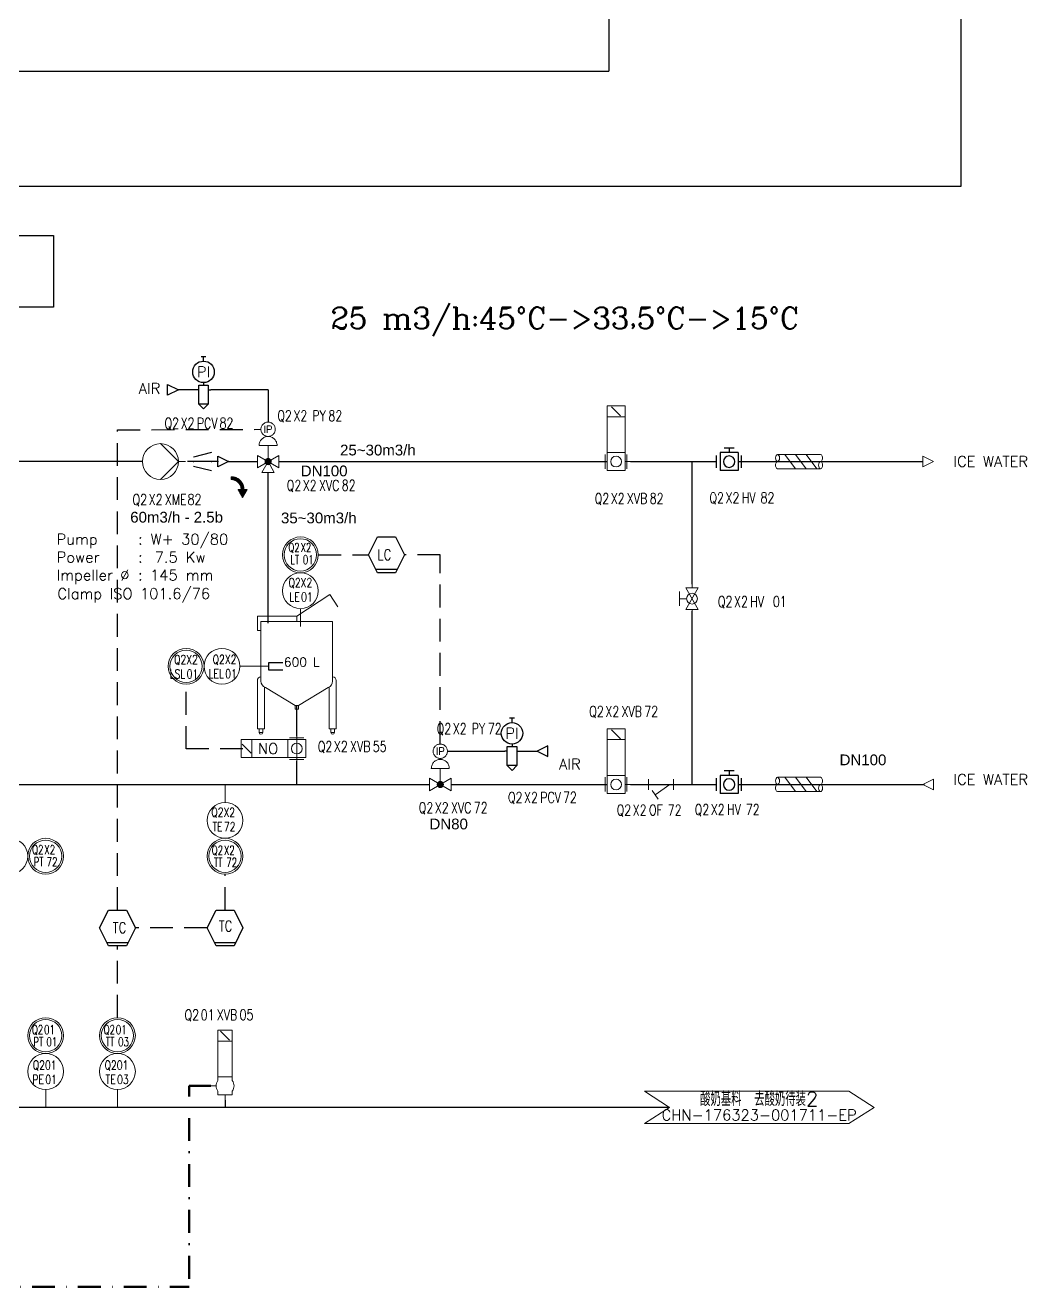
# Model space of a CAD drawing. Header units: inches. Extents: x 14542 to 16164, y 23460 to 24887.
# Drawn here: x 15787.1 to 16066.2, y 23660.9 to 24012.6 of the extents above; entities that cross this region are included whole.
import ezdxf
from ezdxf.enums import TextEntityAlignment as Align

# ---------------------------------------------------------------- set-up
doc = ezdxf.new("R2010")
doc.units = ezdxf.units.IN
doc.header["$MEASUREMENT"] = 0
for name, pattern in [('ACAD_ISO02W100', [15, 12, -3]), ('DASHDOT2', [12.7, 6.35, -3.175, 0, -3.175]), ('DASHED2', [9.525, 6.35, -3.175])]:
    doc.linetypes.add(name, pattern=pattern)
for name, color, linetype in [('14 Pipe Water Cold', 142, 'Continuous'), ('60 TXT International', 7, 'Continuous'), ('DIAMETRE', 7, 'Continuous'), ('LIAISON INSTRUMENTATION', 140, 'DASHED2'), ('LIBELLE-INSTRUM', 7, 'Continuous'), ('MATERIEL-DIVERS', 7, 'Continuous'), ('REPERES', 7, 'Continuous'), ('Steam pipe', 231, 'Continuous'), ('techn-data', 7, 'Continuous'), ('TEXTES', 7, 'Continuous'), ('TUYAUTERIE-AIR INSTRUMENT', 3, 'Continuous'), ('TUYAUTERIE-EAU', 5, 'Continuous'), ('TUYAUTERIE-EAU UTILITES FROIDE', 142, 'Continuous'), ('TUYAUTERIE-PROCESS', 30, 'Continuous'), ('TXT_FR', 7, 'Continuous'), ('VANNES', 7, 'Continuous'), ('VANNES-FLUIDES-AUX', 7, 'Continuous')]:
    doc.layers.add(name, color=color, linetype=linetype)
for name, color, linetype, lineweight in [('17 Pipe CIP', 4, 'DASHDOT2', 50), ('19 Pipe Process', 30, 'Continuous', 30), ('31 Equipment', 7, 'Continuous', 9), ('40 TXT Data', 7, 'Continuous', 9), ('43 TXT English', 7, 'Continuous', 9)]:
    doc.layers.add(name, color=color, linetype=linetype, lineweight=lineweight)
doc.layers.get('REPERES').off()
doc.styles.add('ROMANC', font='romanc')
doc.styles.add('ROMANS', font='ROMANS.SHX')
doc.styles.get("Standard").update_dxf_attribs({"font": 'arial.ttf'})
doc.styles.add('USER1', font='TXT.SHX', dxfattribs={"bigfont": 'gbcbig.shx'})

# ---------------------------------------------------------------- blocks, each defined once
blk = doc.blocks.new('APV-VLV-SSEAT-SW41-3')
at = {"layer": '31 Equipment', "ltscale": 38}
for p, q in [((1.25, 15.25), (-1.25, 12.75)), ((-2, 2.5), (-2, 1.5)), ((2, 2.5), (2, 1.5)), ((2.5, 0), (4, 0)), ((-2, -2.5), (-2, -1.5)), ((2, -2.5), (-2, -2.5)), ((-2, -2.5), (2, -2.5)), ((0, -2.5), (0, -5)), ((2, -2.5), (2, -1.5))]:
    blk.add_line(p, q, dxfattribs=at)
for points in [[(-2, 12.5), (2, 12.5), (2, 15.5), (-2, 15.5)], [(-2, 2.5), (2, 2.5), (2, 12.5), (-2, 12.5)]]:
    blk.add_lwpolyline(points, close=True, dxfattribs=at)
for start, end in [(143.1301, 216.8699), (323.1301, 36.8699)]:
    blk.add_arc((0, 0), 2.5, start, end, dxfattribs=at)
blk = doc.blocks.new('FLE23')
at = {"color": 7}
for p, q in [((0, -1.5), (0, 1.5)), ((0, 1.5), (3, 0)), ((3, 0), (0, -1.5))]:
    blk.add_line(p, q, dxfattribs=at)
at = {"layer": 'MATERIEL-DIVERS', "color": 2}
for p in [(0, 0), (3, 0)]:
    blk.add_point(p, dxfattribs=at)
at = {"layer": 'MATERIEL-DIVERS', "color": 7, "extrusion": (-1, 0, 0)}
blk.add_point((0, 0), dxfattribs=at)
at = {"layer": 'MATERIEL-DIVERS', "color": 7, "extrusion": (1, 0, 0)}
blk.add_point((3, 0), dxfattribs=at)
blk = doc.blocks.new('CR')
at = {"color": 7}
for p, q in [((-2.5, 2.5), (2.5, 1.25)), ((2.5, 1.25), (2.5, 1.25)), ((2.5, -1.25), (-2.5, -2.5))]:
    blk.add_line(p, q, dxfattribs=at)
at = {"color": 7, "extrusion": (-1, 0, 0)}
blk.add_point((-2.5, 0), dxfattribs=at)
at = {"color": 7, "extrusion": (1, 0, 0)}
blk.add_point((2.5, 0), dxfattribs=at)
blk = doc.blocks.new('APV-SIGN-ARW-DEFWAY-3')
at = {"layer": '31 Equipment'}
h = blk.add_hatch(dxfattribs=at)
h.set_pattern_fill('ANSI31', color=256, scale=0.01, style=0)
h.set_pattern_definition([(135, (0, 0), (0.02245064, 0.02245064), [])])
edge = h.paths.add_edge_path()
edge.add_line((-1.25, -5.25), (-2, -5.25))
edge.add_arc((-4.75, -5.25), 2.75, 360, 450)
edge.add_line((-4.75, -2.5), (-4.75, -3.375))
edge.add_line((-4.75, -3.375), (-7, -2.125))
edge.add_line((-7, -2.125), (-4.75, -0.875))
edge.add_line((-4.75, -0.875), (-4.75, -1.75))
edge.add_arc((-4.75, -5.25), 3.5, 360, 450, ccw=False)
blk.add_line((-2, -5.25), (-1.25, -5.25), dxfattribs=at)
for points in [[(-4.75, -2.5), (-4.75, -3.375), (-7, -2.125), (-4.75, -0.875)], [(-4.75, -0.875), (-4.75, -1.75)]]:
    blk.add_lwpolyline(points, dxfattribs=at)
for radius in [3.5, 2.75]:
    blk.add_arc((-4.75, -5.25), radius, 0, 90, dxfattribs=at)
blk = doc.blocks.new('APV-OTH-GEN-INSULATE-1')
at = {"layer": '31 Equipment'}
for p, q in [((6, 2), (-6, 2)), ((-5, -2), (-2, 2)), ((-2, -2), (1, 2)), ((1, -2), (4, 2)), ((-6, -2), (6, -2))]:
    blk.add_line(p, q, dxfattribs=at)
for centre, major_axis in [((-6, 1), (0, 1)), ((6, -1), (0, -1))]:
    blk.add_ellipse(centre, major_axis=major_axis, ratio=0.547943, start_param=0, end_param=3.141593, dxfattribs=at)
at = {"layer": '31 Equipment', "extrusion": (0, 0, -1)}
for centre, major_axis in [((-6, -1), (0, -1)), ((6, 1), (0, 1))]:
    blk.add_ellipse(centre, major_axis=major_axis, ratio=0.547943, dxfattribs=at)
blk = doc.blocks.new('APV-INS-M-L-TE')
at = {"layer": '31 Equipment', "color": 7}
blk.add_line((0, -5), (0, -10), dxfattribs=at)
blk.add_circle((0, 0), 5, dxfattribs=at)
blk = doc.blocks.new('APV-INS-F-L-TT')
at = {"layer": '31 Equipment'}
for radius in [5, 4.5]:
    blk.add_circle((0, 0), radius, dxfattribs=at)
blk = doc.blocks.new('APV-VLV-MODUL-2WAY-1')
at = {"layer": '31 Equipment', "linetype": 'ACAD_ISO02W100', "ltscale": 38}
for p, q in [((2.5, 4.5), (-2.5, 4.5)), ((0, 1), (0, 4.5))]:
    blk.add_line(p, q, dxfattribs=at)
at = {"layer": '31 Equipment', "ltscale": 38}
for p, q in [((-3, 0), (-4, 0)), ((3, 0), (4, 0))]:
    blk.add_line(p, q, dxfattribs=at)
at = {"layer": '31 Equipment'}
for p, q in [((-3, 1.734), (-3, -1.734)), ((-3, -1.734), (3, 1.734)), ((3, -1.734), (-3, 1.734)), ((3, 1.734), (3, -1.734))]:
    blk.add_line(p, q, dxfattribs=at)
at = {"layer": '31 Equipment', "const_width": 1}
blk.add_lwpolyline([(-0.5, 0, 1), (0.5, 0, 1)], format="xyb", close=True, dxfattribs=at)
at = {"layer": '31 Equipment', "linetype": 'ACAD_ISO02W100', "ltscale": 38}
blk.add_arc((0, 4.5), 2.5, 0, 180, dxfattribs=at)
blk = doc.blocks.new('APV-VLV-BFLY-SVS-3')
at = {"layer": '31 Equipment', "ltscale": 38}
for p, q in [((1.25, 15.25), (-1.25, 12.75)), ((-2.5, 0), (-4, 0)), ((2.5, 2.5), (-2.5, 2.5)), ((-2.5, 2.5), (-2.5, -2.5)), ((2.5, -2.5), (2.5, 2.5)), ((2.5, 0), (4, 0)), ((-2.5, -2.5), (2.5, -2.5))]:
    blk.add_line(p, q, dxfattribs=at)
at = {"layer": '31 Equipment'}
for p, q in [((-3, 2), (-3, -2)), ((3, -2), (3, 2))]:
    blk.add_line(p, q, dxfattribs=at)
at = {"layer": '31 Equipment', "ltscale": 38}
for points in [[(-2.5, 12.5), (2.5, 12.5), (2.5, 15.5), (-2.5, 15.5)], [(-2.5, 2.5), (2.5, 2.5), (2.5, 12.5), (-2.5, 12.5)]]:
    blk.add_lwpolyline(points, close=True, dxfattribs=at)
blk.add_circle((0, 0), 1.5, dxfattribs=at)
blk = doc.blocks.new('APV-TNK-SMALL-13')
at = {"layer": '31 Equipment', "ltscale": 38}
for p, q in [((-11.44, 35.55), (-9.25, 38.96)), ((-9.25, 38.96), (0, 32.95)), ((11, 32.95), (0, 32.95)), ((0, 31.45), (0, 32.95)), ((11, 28.95), (11, 32.95)), ((10, 28.95), (11, 28.95)), ((-10.5, 0.5), (-10.5, 1.5)), ((-9.5, 0.5), (-10.5, 0.5)), ((-9.5, 1.5), (-9.5, 0.5)), ((9.5, 0.5), (9.5, 1.5)), ((10.5, 0.5), (9.5, 0.5)), ((10.5, 1.5), (10.5, 0.5))]:
    blk.add_line(p, q, dxfattribs=at)
at = {"layer": '31 Equipment', "color": 7}
for p, q in [((9.99, 31.45), (-9.99, 31.45)), ((-9.98, 31.46), (-9.98, 14.84)), ((9.99, 14.84), (9.99, 31.46)), ((-11, 15), (-11, 1.5)), ((11, 15), (11, 1.5)), ((-9, 1.5), (-9, 13.1)), ((-0.5, 8), (-8.76, 13)), ((8.77, 13), (0.5, 8)), ((9, 1.5), (9, 13.1)), ((-0.5, 8), (-0.5, 7)), ((-0.5, 8), (0.5, 8)), ((0.5, 7), (0.5, 8)), ((-0.5, 7), (0.5, 7))]:
    blk.add_line(p, q, dxfattribs=at)
at = {"layer": '31 Equipment'}
for p, q in [((-9, 1.5), (-11, 1.5)), ((11, 1.5), (9, 1.5))]:
    blk.add_line(p, q, dxfattribs=at)
at = {"layer": '31 Equipment', "color": 7}
for centre, radius, start, end in [((-10, 15), 1, 90, 180), ((-7.98, 14.84), 2, 180, 247.0521), ((7.99, 14.84), 2, 292.9283, 0), ((10, 15), 1, 0, 90)]:
    blk.add_arc(centre, radius, start, end, dxfattribs=at)
at = {"layer": '31 Equipment', "ltscale": 38}
for centre in [(-10, 0.5), (10, 0.5)]:
    blk.add_arc(centre, 0.5, 180, 0, dxfattribs=at)
blk.add_point((0, 7), dxfattribs=at)
blk = doc.blocks.new('APV-INS-M-L-LE2')
at = {"layer": '31 Equipment', "color": 7}
blk.add_line((5, 0), (13, 0), dxfattribs=at)
at = {"layer": '31 Equipment', "lineweight": 25}
blk.add_lwpolyline([(17, 1), (13, 1), (13, 0), (13, -1), (17, -1)], dxfattribs=at)
at = {"layer": '31 Equipment', "color": 7}
blk.add_circle((0, 0), 5, dxfattribs=at)
blk = doc.blocks.new('APV-INS-F-L-LS')
at = {"layer": '31 Equipment'}
for radius in [5, 4.5]:
    blk.add_circle((0, 0), radius, dxfattribs=at)
blk = doc.blocks.new('APV-INS-M-L-LE1')
at = {"layer": '31 Equipment', "color": 7}
blk.add_line((0, -5), (0, -10), dxfattribs=at)
blk.add_circle((0, 0), 5, dxfattribs=at)
blk = doc.blocks.new('APV-VLV-MODUL-3WAY-1')
at = {"layer": '31 Equipment', "linetype": 'ACAD_ISO02W100', "ltscale": 38}
for p, q in [((2.5, 4.5), (-2.5, 4.5)), ((0, 1), (0, 4.5))]:
    blk.add_line(p, q, dxfattribs=at)
at = {"layer": '31 Equipment', "ltscale": 38}
for p, q in [((-3, 0), (-4, 0)), ((3, 0), (4, 0))]:
    blk.add_line(p, q, dxfattribs=at)
at = {"layer": '31 Equipment'}
for p, q in [((-3, 1.734), (-3, -1.734)), ((-3, -1.734), (3, 1.734)), ((3, -1.734), (-3, 1.734)), ((3, 1.734), (3, -1.734)), ((0, -3), (0, -4))]:
    blk.add_line(p, q, dxfattribs=at)
blk.add_lwpolyline([(0, 0), (1.734, -3), (-1.734, -3), (0, 0)], dxfattribs=at)
at = {"layer": '31 Equipment', "const_width": 1}
blk.add_lwpolyline([(-0.5, 0, 1), (0.5, 0, 1)], format="xyb", close=True, dxfattribs=at)
at = {"layer": '31 Equipment', "linetype": 'ACAD_ISO02W100', "ltscale": 38}
blk.add_arc((0, 4.5), 2.5, 0, 180, dxfattribs=at)
blk = doc.blocks.new('APV-PMP-GEN-CENTR-1')
at = {"layer": '31 Equipment', "ltscale": 38}
for p, q in [((5, 0), (0, 5)), ((-5, 0), (-7, 0)), ((5, 0), (0, -5)), ((5, 0), (7, 0))]:
    blk.add_line(p, q, dxfattribs=at)
blk.add_circle((0, 0), 5, dxfattribs=at)
blk = doc.blocks.new('APV-SIGN-ARW-FLOW-1')
at = {"layer": '31 Equipment'}
for p, q in [((-1.5, -1.5), (-1.5, 1.5)), ((-1.5, 1.5), (1.5, 0)), ((1.5, 0), (-1.5, -1.5))]:
    blk.add_line(p, q, dxfattribs=at)
blk = doc.blocks.new('NBF_ARROW-4TEXTS')
at = {"layer": '40 TXT Data', "color": 5, "style": 'ROMANS'}
blk.add_attdef('CAPACITY', text='', height=2.5, dxfattribs=at).set_placement((-5, 4), align=Align.BOTTOM_RIGHT)
blk.add_attdef('PID-NO/TAG', text='', height=2.5, dxfattribs=at).set_placement((-5, -7), align=Align.TOP_RIGHT)
at = {"layer": '43 TXT English', "style": 'ROMANS'}
blk.add_attdef('TEXT-ENG', text='', height=3, dxfattribs=at).set_placement((-5, -1), align=Align.BOTTOM_RIGHT)
at = {"layer": '60 TXT International', "style": 'ROMANS'}
blk.add_attdef('TEXT-RUS', text='', height=3, dxfattribs=at).set_placement((-5, -2), align=Align.TOP_RIGHT)
blk = doc.blocks.new('APV-INS-M-L-PE')
at = {"layer": '31 Equipment', "color": 7}
blk.add_line((0, -5), (0, -10), dxfattribs=at)
blk.add_circle((0, 0), 5, dxfattribs=at)
blk = doc.blocks.new('APV-FILT-GEN-Y-1')
at = {"layer": '31 Equipment'}
for p, q in [((-3.5, -1.5), (-3.5, 1.5)), ((-3.5, 0), (3.5, 0)), ((-2.5, 0), (1.6, -2.87)), ((3.5, 1.5), (3.5, -1.5)), ((2.46, -1.64), (0.74, -4.1))]:
    blk.add_line(p, q, dxfattribs=at)
blk = doc.blocks.new('APV-INS-F-L-PT')
at = {"layer": '31 Equipment'}
for radius in [5, 4.5]:
    blk.add_circle((0, 0), radius, dxfattribs=at)
blk = doc.blocks.new('APV-INS-F-PLC-TC')
at = {"layer": '31 Equipment', "lineweight": -3}
for p, q in [((-5, 0), (-2.5, 5)), ((-2.5, 5), (2.5, 5)), ((2.5, 5), (5, 0)), ((-2.5, -5), (-5, 0)), ((5, 0), (2.5, -5)), ((-3, -4), (3, -4)), ((2.5, -5), (-2.5, -5))]:
    blk.add_line(p, q, dxfattribs=at)
blk = doc.blocks.new('APV-INS-F-L-LT')
at = {"layer": '31 Equipment'}
for radius in [5, 4.5]:
    blk.add_circle((0, 0), radius, dxfattribs=at)
blk = doc.blocks.new('APV-VLV-IPCNV-GEN-1')
at = {"layer": '31 Equipment', "linetype": 'ACAD_ISO02W100', "ltscale": 38}
blk.add_circle((0, 0), 2, dxfattribs=at)
at = {"layer": '31 Equipment', "style": 'ROMANS'}
blk.add_text('IP', height=2, dxfattribs=at).set_placement((0, 0), align=Align.MIDDLE)
blk = doc.blocks.new('DETR12MODIF')
at = {"layer": 'MATERIEL-DIVERS', "color": 7}
for p, q in [((-0.67, 9.33), (0.67, 9.33)), ((0, 8), (0, 9.33)), ((-1.33, 0), (-2, 0)), ((-1.33, -4), (-1.33, 1.33)), ((-1.33, 1.33), (1.33, 1.33)), ((1.33, 1.33), (1.33, -4)), ((1.33, 0), (2, 0)), ((-1.33, -4), (0, -5.33)), ((1.33, -4), (-1.33, -4)), ((0, -5.33), (1.33, -4))]:
    blk.add_line(p, q, dxfattribs=at)
at = {"layer": 'MATERIEL-DIVERS'}
blk.add_line((0, 2), (0, 1.33), dxfattribs=at)
blk.add_circle((0, 5), 3, dxfattribs=at)
at = {"layer": 'MATERIEL-DIVERS', "style": 'ROMANS'}
blk.add_text('PI', height=3, dxfattribs=at).set_placement((0, 5), align=Align.MIDDLE)
blk = doc.blocks.new('APV-SIGN-ARW-DWG-1')
at = {"layer": '31 Equipment'}
for p, q in [((-32, 4.49), (25, 4.49)), ((-32, 4.49), (-25, 0)), ((25, 4.49), (32, 0)), ((-25, 0), (-32, -4.49)), ((32, 0), (25, -4.49)), ((-32, -4.49), (25, -4.49))]:
    blk.add_line(p, q, dxfattribs=at)
at = {"layer": '31 Equipment', "style": 'ROMANS', "width": 0.8}
for tag, p in [('TEXT1', (0, 0.37)), ('TEXT2', (0, -3.63))]:
    blk.add_attdef(tag, text='', height=3, dxfattribs=at).set_placement(p, align=Align.CENTER)
blk = doc.blocks.new('REPNORM1')
at = {"layer": 'TEXTES', "style": 'ROMANS', "width": 0.75}
for tag, p in [('ZONE', (-9.75, -1.25)), ('SOUSZONE', (-5.25, -1.25)), ('ELEMENT', (-0.75, -1.25)), ('NUM', (5.59, -1.22))]:
    blk.add_attdef(tag, p, '', height=3, dxfattribs=at)
blk = doc.blocks.new('REPINS')
at = {"layer": 'TEXTES', "style": 'ROMANS', "width": 0.75}
for tag, p in [('ZONE', (-3.3, 1)), ('SOUSZONE', (0.1, 1)), ('NUM', (0.2, -3))]:
    blk.add_attdef(tag, p, '', height=2.5, dxfattribs=at)
blk.add_attdef('ELEMENT', text='', height=2.5, dxfattribs=at).set_placement((-0.2, -3), align=Align.RIGHT)
blk = doc.blocks.new('REPINS2')
at = {"layer": 'TEXTES', "style": 'ROMANS', "width": 0.7}
for tag, p in [('ZONE', (-3.35, 0.8)), ('SOUSZONE', (0.05, 0.8)), ('NUM', (0.7, -2.6))]:
    blk.add_attdef(tag, p, '', height=2.5, dxfattribs=at)
blk.add_attdef('ELEMENT', text='', height=2.5, dxfattribs=at).set_placement((-1.56, -2.59), align=Align.CENTER)
blk = doc.blocks.new('REPNORM')
at = {"layer": 'TEXTES', "style": 'ROMANS', "width": 0.75}
for tag, p in [('ZONE', (-9.75, -1.25)), ('SOUSZONE', (-5.25, -1.25)), ('ELEMENT', (0, -1.25)), ('NUM', (4.5, -1.25))]:
    blk.add_attdef(tag, p, '', height=3, dxfattribs=at)
blk = doc.blocks.new('TEXT-PUMP_caract_ANGLAIS')
at = {"layer": 'techn-data', "style": 'ROMANS'}
for s, p in [('Pump', (-22, 9)), ('Power', (-22, 4)), ('Kw', (14, 4)), ('Impeller %%C', (-22, -1)), ('mm', (14, -1))]:
    blk.add_text(s, height=3, dxfattribs=at).set_placement(p)
for p in [(2, 9), (2, 4), (2, -1)]:
    blk.add_text(':', height=3, dxfattribs=at).set_placement(p, align=Align.RIGHT)
blk.add_attdef('Type', (4.23, 9), '', height=3, dxfattribs=at)
for tag, p in [('Pui', (11.76, 4)), ('Dia', (11.76, -1))]:
    blk.add_attdef(tag, text='', height=3, dxfattribs=at).set_placement(p, align=Align.RIGHT)
blk = doc.blocks.new('APV-VLVM-BALL-KHV+MF-1')
at = {"layer": '31 Equipment', "ltscale": 38}
for p, q in [((-3, 0), (-4, 0)), ((3, 0), (4, 0))]:
    blk.add_line(p, q, dxfattribs=at)
at = {"layer": '31 Equipment'}
for p, q in [((-3, 1.734), (-3, -1.734)), ((-3, -1.734), (3, 1.734)), ((3, -1.734), (-3, 1.734)), ((-2, 3.5), (2, 3.5)), ((0, 1.5), (0, 3.5)), ((3, 1.734), (3, -1.734))]:
    blk.add_line(p, q, dxfattribs=at)
blk.add_circle((0, 0), 1.5, dxfattribs=at)
blk = doc.blocks.new('VALVBUTT A BRIDES')
at = {"layer": 'VANNES'}
for p, q in [((-1.4, 3.77), (1.4, 3.77)), ((0, 3.77), (0, 2.5)), ((-3.5, -1.73), (-3.5, 1.74)), ((-2.5, 2.5), (-2.5, -2.5)), ((-2.5, 2.5), (2.5, 2.5)), ((2.5, 2.5), (2.5, -2.5)), ((3.5, -1.73), (3.5, 1.74)), ((-2.5, -2.5), (2.5, -2.5))]:
    blk.add_line(p, q, dxfattribs=at)
blk.add_circle((0, 0), 1.6, dxfattribs=at)

msp = doc.modelspace()

# ---------------------------------------------------------------- linework, layer by layer
at = {"layer": '14 Pipe Water Cold'}
for p, q in [((15819.75, 23890.93), (15705.74, 23890.93)), ((15857.75, 23890.93), (15949.25, 23890.93)), ((15955.75, 23890.93), (15979.75, 23890.93)), ((15972.92, 23856.72), (15972.92, 23890.93)), ((15985.75, 23890.93), (16037.25, 23890.93)), ((15854.75, 23845.93), (15854.75, 23887.93)), ((15972.92, 23800.93), (15972.92, 23849.22)), ((15772.75, 23800.93), (15899.75, 23800.93)), ((15905.75, 23800.93), (15949.25, 23800.93)), ((15955.75, 23800.93), (15979.75, 23800.93)), ((15985.75, 23800.93), (16037.75, 23800.93))]:
    msp.add_line(p, q, dxfattribs=at)
at = {"layer": '17 Pipe CIP'}
for p, q in [((15832.75, 23716.93), (15832.75, 23713.93)), ((15832.75, 23716.93), (15838.75, 23716.93)), ((15832.75, 23707.93), (15832.75, 23660.93)), ((15737.75, 23660.93), (15832.75, 23660.93))]:
    msp.add_line(p, q, dxfattribs=at)
at = {"layer": '19 Pipe Process'}
for p, q in [((16047.82, 24220.15), (16047.82, 23967.64)), ((15949.75, 24200.27), (15949.75, 23999.73)), ((16047.82, 23967.64), (15401.71, 23967.64)), ((15966.64, 23710.93), (15734.61, 23710.93)), ((15842.75, 23712.93), (15842.75, 23710.93))]:
    msp.add_line(p, q, dxfattribs=at)
msp.add_lwpolyline([(15353.18, 23696.75), (15353.18, 23999.73), (15949.75, 23999.73)], dxfattribs=at)
at = {"layer": '31 Equipment', "lineweight": -3}
for p, q in [((15882.75, 23864.93), (15885.25, 23869.93)), ((15885.25, 23869.93), (15890.25, 23869.93)), ((15890.25, 23869.93), (15892.75, 23864.93)), ((15885.25, 23859.93), (15882.75, 23864.93)), ((15892.75, 23864.93), (15890.25, 23859.93)), ((15884.75, 23860.93), (15890.75, 23860.93)), ((15890.25, 23859.93), (15885.25, 23859.93))]:
    msp.add_line(p, q, dxfattribs=at)
at = {"layer": '31 Equipment'}
msp.add_line((15862.75, 23807.93), (15862.75, 23813.93), dxfattribs=at)
at = {"layer": 'LIAISON INSTRUMENTATION'}
for p, q in [((15868.75, 23864.93), (15882.75, 23864.93)), ((15902.75, 23864.93), (15892.75, 23864.93)), ((15831.9, 23810.86), (15831.9, 23828.87)), ((15831.9, 23810.93), (15847.75, 23810.93)), ((15842.75, 23765.93), (15842.75, 23775.93)), ((15837.75, 23760.93), (15817.75, 23760.93)), ((15812.75, 23735.93), (15812.75, 23755.93))]:
    msp.add_line(p, q, dxfattribs=at)
for points in [[(15812.75, 23765.93), (15812.75, 23899.77), (15852.75, 23899.92)], [(15902.75, 23812.2), (15902.75, 23864.93)]]:
    msp.add_lwpolyline(points, dxfattribs=at)
at = {"layer": 'MATERIEL-DIVERS'}
msp.add_lwpolyline([(15794.92, 23933.93), (15724.92, 23933.93), (15724.92, 23953.93), (15794.92, 23953.93)], close=True, dxfattribs=at)
at = {"layer": 'TUYAUTERIE-AIR INSTRUMENT'}
for p, q in [((15834.75, 23910.93), (15829.75, 23910.93)), ((15843.75, 23910.93), (15838.75, 23910.93)), ((15854.75, 23910.93), (15843.75, 23910.93)), ((15854.75, 23910.93), (15854.75, 23901.93)), ((15904.75, 23810.2), (15920.75, 23810.2)), ((15924.75, 23810.2), (15929.75, 23810.2))]:
    msp.add_line(p, q, dxfattribs=at)
at = {"layer": 'TUYAUTERIE-EAU UTILITES FROIDE'}
for p, q in [((15840.75, 23890.93), (15832.25, 23890.93)), ((15843.75, 23890.93), (15851.75, 23890.93)), ((15862.75, 23814.43), (15862.75, 23822.93)), ((15862.75, 23800.93), (15862.75, 23807.43))]:
    msp.add_line(p, q, dxfattribs=at)
at = {"layer": 'VANNES', "color": 7}
for p, q in [((15826.75, 23909.43), (15826.75, 23912.43)), ((15826.75, 23912.43), (15829.75, 23910.93)), ((15829.75, 23910.93), (15826.75, 23909.43)), ((15932.75, 23811.7), (15929.75, 23810.2)), ((15929.75, 23810.2), (15932.75, 23808.7)), ((15932.75, 23808.7), (15932.75, 23811.7))]:
    msp.add_line(p, q, dxfattribs=at)

# ---------------------------------------------------------------- block references
at = {"layer": '14 Pipe Water Cold', "xscale": -1}
for p in [(15983.25, 23890.92), (15983.25, 23800.92)]:
    msp.add_blockref('VALVBUTT A BRIDES', p, dxfattribs=at)
at = {"layer": '31 Equipment'}
for p in [(15829.75, 23909.93), (15946.89, 23805.2)]:
    msp.add_blockref('NBF_ARROW-4TEXTS', p, dxfattribs=at).add_auto_attribs({'TEXT-ENG': 'AIR'})
for name, p in [('APV-VLV-MODUL-3WAY-1', (15854.75, 23890.93)), ('APV-INS-F-L-LT', (15863.75, 23864.93)), ('APV-INS-F-L-LS', (15831.9, 23833.87)), ('APV-INS-M-L-LE2', (15841.9, 23833.87)), ('APV-INS-F-L-PT', (15792.75, 23780.93)), ('APV-INS-F-PLC-TC', (15812.75, 23760.93)), ('APV-INS-F-PLC-TC', (15842.75, 23760.93)), ('APV-INS-F-L-PT', (15792.75, 23730.93))]:
    msp.add_blockref(name, p, dxfattribs=at)
at = {"layer": '31 Equipment', "xscale": -1}
for name, p in [('APV-OTH-GEN-INSULATE-1', (16002.75, 23890.93)), ('APV-INS-M-L-LE1', (15863.75, 23854.93)), ('APV-TNK-SMALL-13', (15862.75, 23814.93)), ('APV-OTH-GEN-INSULATE-1', (16002.75, 23800.93)), ('APV-SIGN-ARW-FLOW-1', (16038.75, 23800.93)), ('APV-INS-F-L-TT', (15842.75, 23780.93)), ('APV-INS-F-L-TT', (15812.75, 23730.93)), ('APV-INS-M-L-PE', (15792.75, 23720.93)), ('APV-INS-M-L-TE', (15812.75, 23720.93))]:
    msp.add_blockref(name, p, dxfattribs=at)
for name, p, rotation in [('APV-SIGN-ARW-FLOW-1', (16038.75, 23890.93), 180), ('APV-SIGN-ARW-DEFWAY-3', (15849.75, 23887.93), 270), ('APV-VLVM-BALL-KHV+MF-1', (15972.92, 23852.72), 90), ('APV-INS-M-L-TE', (15842.75, 23790.93), 180), ('APV-INS-M-L-PE', (15782.75, 23780.93), 270.0000000000001)]:
    msp.add_blockref(name, p, dxfattribs=dict(at, rotation=rotation))
at = {"layer": '31 Equipment'}
ref = msp.add_blockref('NBF_ARROW-4TEXTS', (16038.75, 23889.57), dxfattribs=dict(at, xscale=-1))
ref.add_attrib('TEXT-ENG', 'ICE WATER', dxfattribs={"layer": '43 TXT English', "height": 3, "style": 'ROMANS'}).set_placement((16066.61, 23888.57), align=Align.BOTTOM_RIGHT)
ref = msp.add_blockref('NBF_ARROW-4TEXTS', (16038.75, 23800.93), dxfattribs=dict(at, xscale=-1))
ref.add_attrib('TEXT-ENG', 'ICE WATER', dxfattribs={"layer": '43 TXT English', "height": 3, "style": 'ROMANS'}).set_placement((16066.61, 23799.93), align=Align.BOTTOM_RIGHT)
at = {"layer": 'MATERIEL-DIVERS', "xscale": -1}
msp.add_blockref('CR', (15836.5, 23890.93), dxfattribs=at)
at = {"layer": 'MATERIEL-DIVERS'}
ref = msp.add_blockref('APV-SIGN-ARW-DWG-1', (15991.64, 23710.93), dxfattribs=at)
ref.add_attrib('TEXT1', '酸奶基料 去酸奶待装2', dxfattribs={"layer": '31 Equipment', "height": 4, "style": 'USER1'}).set_placement((15991.64, 23711.3), align=Align.CENTER)
ref.add_attrib('TEXT2', 'CHN-176323-001711-EP', dxfattribs={"layer": '31 Equipment', "height": 3, "style": 'USER1'}).set_placement((15991.64, 23707.3), align=Align.CENTER)
at = {"layer": 'REPERES'}
for name, p, values in [('REPNORM', (15867.07, 23903.46), {'ZONE': 'Q2', 'SOUSZONE': 'X2', 'ELEMENT': 'PY', 'NUM': '82'}), ('REPNORM1', (15835.63, 23901.35), {'ZONE': 'Q2', 'SOUSZONE': 'X2', 'ELEMENT': 'PCV', 'NUM': '82'}), ('REPNORM1', (15869.69, 23884.04), {'ZONE': 'Q2', 'SOUSZONE': 'X2', 'ELEMENT': 'XVC', 'NUM': '82'}), ('REPNORM1', (15826.72, 23880.08), {'ZONE': 'Q2', 'SOUSZONE': 'X2', 'ELEMENT': 'XME', 'NUM': '82'}), ('REPNORM1', (15955.53, 23880.38), {'ZONE': 'Q2', 'SOUSZONE': 'X2', 'ELEMENT': 'XVB', 'NUM': '82'}), ('REPINS2', (15863.75, 23864.93), {'ZONE': 'Q2', 'SOUSZONE': 'X2', 'NUM': '01', 'ELEMENT': 'LT'}), ('REPINS', (15863.75, 23854.93), {'ZONE': 'Q2', 'SOUSZONE': 'X2', 'ELEMENT': 'LE', 'NUM': '01'}), ('REPNORM1', (15989.88, 23851.64), {'ZONE': 'Q2', 'SOUSZONE': 'X2', 'ELEMENT': 'HV', 'NUM': '01'}), ('REPINS', (15831.86, 23833.49), {'ZONE': 'Q2', 'SOUSZONE': 'X2', 'ELEMENT': 'LSL', 'NUM': '01'}), ('REPINS', (15842.61, 23833.53), {'ZONE': 'Q2', 'SOUSZONE': 'X2', 'ELEMENT': 'LEL', 'NUM': '01'}), ('REPNORM1', (15954.02, 23821.02), {'ZONE': 'Q2', 'SOUSZONE': 'X2', 'ELEMENT': 'XVB', 'NUM': '72'}), ('REPNORM', (15911.49, 23816.24), {'ZONE': 'Q2', 'SOUSZONE': 'X2', 'ELEMENT': 'PY', 'NUM': '72'}), ('REPNORM1', (15878.35, 23811.25), {'ZONE': 'Q2', 'SOUSZONE': 'X2', 'ELEMENT': 'XVB', 'NUM': '55'}), ('REPNORM1', (15931.36, 23797.06), {'ZONE': 'Q2', 'SOUSZONE': 'X2', 'ELEMENT': 'PCV', 'NUM': '72'}), ('REPINS', (15842.24, 23790.93), {'ZONE': 'Q2', 'SOUSZONE': 'X2', 'ELEMENT': 'TE', 'NUM': '72'}), ('REPNORM1', (15906.49, 23794.2), {'ZONE': 'Q2', 'SOUSZONE': 'X2', 'ELEMENT': 'XVC', 'NUM': '72'}), ('REPINS2', (15792.34, 23780.72), {'ZONE': 'Q2', 'SOUSZONE': 'X2', 'NUM': '72', 'ELEMENT': 'PT'}), ('REPINS2', (15842.39, 23780.54), {'ZONE': 'Q2', 'SOUSZONE': 'X2', 'NUM': '72', 'ELEMENT': 'TT'}), ('REPNORM1', (15841.22, 23736.46), {'ZONE': 'Q2', 'SOUSZONE': '01', 'ELEMENT': 'XVB', 'NUM': '05'}), ('REPINS2', (15792.26, 23730.55), {'ZONE': 'Q2', 'SOUSZONE': '01', 'NUM': '01', 'ELEMENT': 'PT'}), ('REPINS2', (15812.26, 23730.55), {'ZONE': 'Q2', 'SOUSZONE': '01', 'NUM': '03', 'ELEMENT': 'TT'}), ('REPINS', (15792.47, 23720.46), {'ZONE': 'Q2', 'SOUSZONE': '01', 'ELEMENT': 'PE', 'NUM': '01'}), ('REPINS', (15812.47, 23720.46), {'ZONE': 'Q2', 'SOUSZONE': '01', 'ELEMENT': 'TE', 'NUM': '03'})]:
    msp.add_blockref(name, p, dxfattribs=at).add_auto_attribs(values)
ref = msp.add_blockref('REPNORM', (15987.52, 23880.57), dxfattribs=at)
ref.add_attrib('ZONE', 'Q2', (15977.77, 23879.32), dxfattribs={"layer": 'TEXTES', "height": 3, "style": 'ROMANS', "width": 0.75})
ref.add_attrib('SOUSZONE', 'X2', (15982.27, 23879.32), dxfattribs={"layer": 'TEXTES', "height": 3, "style": 'ROMANS', "width": 0.75})
ref.add_attrib('ELEMENT', 'HV', (15986.79, 23879.32), dxfattribs={"layer": 'TEXTES', "height": 3, "style": 'ROMANS', "width": 0.75})
ref.add_attrib('NUM', '82', (15992.02, 23879.32), dxfattribs={"layer": 'TEXTES', "height": 3, "style": 'ROMANS', "width": 0.75})
ref = msp.add_blockref('REPNORM', (15961.65, 23793.54), dxfattribs=at)
ref.add_attrib('ZONE', 'Q2', (15951.9, 23792.29), dxfattribs={"layer": 'TEXTES', "height": 3, "style": 'ROMANS', "width": 0.75})
ref.add_attrib('SOUSZONE', 'X2', (15956.4, 23792.3), dxfattribs={"layer": 'TEXTES', "height": 3, "style": 'ROMANS', "width": 0.75})
ref.add_attrib('ELEMENT', 'OF', (15960.91, 23792.3), dxfattribs={"layer": 'TEXTES', "height": 3, "style": 'ROMANS', "width": 0.75})
ref.add_attrib('NUM', '72', (15966.15, 23792.3), dxfattribs={"layer": 'TEXTES', "height": 3, "style": 'ROMANS', "width": 0.75})
ref = msp.add_blockref('REPNORM', (15983.41, 23793.68), dxfattribs=at)
ref.add_attrib('ZONE', 'Q2', (15973.66, 23792.43), dxfattribs={"layer": 'TEXTES', "height": 3, "style": 'ROMANS', "width": 0.75})
ref.add_attrib('SOUSZONE', 'X2', (15978.16, 23792.44), dxfattribs={"layer": 'TEXTES', "height": 3, "style": 'ROMANS', "width": 0.75})
ref.add_attrib('ELEMENT', 'HV', (15982.68, 23792.44), dxfattribs={"layer": 'TEXTES', "height": 3, "style": 'ROMANS', "width": 0.75})
ref.add_attrib('NUM', '72', (15987.91, 23792.44), dxfattribs={"layer": 'TEXTES', "height": 3, "style": 'ROMANS', "width": 0.75})
at = {"layer": 'Steam pipe', "xscale": -1}
msp.add_blockref('APV-FILT-GEN-Y-1', (15964.25, 23800.93), dxfattribs=at)
at = {"layer": 'TUYAUTERIE-EAU'}
msp.add_blockref('FLE23', (15840.75, 23890.93), dxfattribs=at)
at = {"layer": 'TUYAUTERIE-PROCESS'}
msp.add_blockref('TEXT-PUMP_caract_ANGLAIS', (15817.8, 23858.79), dxfattribs=at).add_auto_attribs({'Dia': '145', 'Pui': '7.5', 'Type': 'W+ 30/80'})
at = {"layer": 'VANNES', "xscale": -1}
for name, p in [('APV-VLV-BFLY-SVS-3', (15951.75, 23890.93)), ('APV-VLV-BFLY-SVS-3', (15951.75, 23800.93)), ('APV-VLV-MODUL-2WAY-1', (15902.75, 23800.93)), ('APV-VLV-SSEAT-SW41-3', (15842.75, 23716.93))]:
    msp.add_blockref(name, p, dxfattribs=at)
at = {"layer": 'VANNES'}
for name, p in [('APV-VLV-IPCNV-GEN-1', (15854.75, 23899.93)), ('APV-PMP-GEN-CENTR-1', (15824.75, 23890.93)), ('APV-VLV-IPCNV-GEN-1', (15902.75, 23810.2))]:
    msp.add_blockref(name, p, dxfattribs=at)
at = {"layer": 'VANNES', "rotation": 90.00000000000001}
msp.add_blockref('APV-VLV-BFLY-SVS-3', (15862.75, 23810.93), dxfattribs=at)
at = {"layer": 'VANNES-FLUIDES-AUX'}
for p in [(15836.75, 23910.93), (15922.75, 23810.2)]:
    msp.add_blockref('DETR12MODIF', p, dxfattribs=at)

# ---------------------------------------------------------------- texts
at = {"layer": '31 Equipment', "style": 'ROMANS'}
msp.add_text('600 L', height=2.5, dxfattribs=at).set_placement((15864.12, 23835.04), align=Align.MIDDLE_CENTER)
at = {"layer": '31 Equipment', "insert": (15854.75, 23810.93), "char_height": 3, "attachment_point": 5, "style": 'ROMANS'}
msp.add_mtext_dynamic_manual_height_columns('NO', width=11, gutter_width=15, heights=[0], dxfattribs=at)
at = {"layer": 'DIAMETRE'}
for s, p in [('25~30m3/h ', (15874.81, 23892.64)), ('DN100', (15863.85, 23886.82)), ('60m3/h - 2.5b', (15816.32, 23873.93)), ('35~30m3/h ', (15858.34, 23873.72)), ('DN100', (16014.05, 23806.29)), ('DN80', (15899.73, 23788.42))]:
    msp.add_text(s, height=3, dxfattribs=at).set_placement(p)
at = {"layer": 'LIBELLE-INSTRUM', "style": 'ROMANS', "width": 0.8}
for s, p in [('LC', (15887.16, 23864.95)), ('TC', (15842.9, 23761.46)), ('TC', (15813.33, 23761))]:
    msp.add_text(s, height=3, dxfattribs=at).set_placement(p, align=Align.MIDDLE)
at = {"layer": 'TXT_FR', "style": 'ROMANS'}
msp.add_text('Clamp ISO 101.6/76', height=3, dxfattribs=at).set_placement((15796.02, 23852.62))
at = {"layer": 'TXT_FR', "insert": (16002.75, 23929.93), "char_height": 6, "width": 313.838, "attachment_point": 6, "style": 'ROMANC'}
msp.add_mtext('\\A1;25 m3/h:45°C->33,5°C->15°C', dxfattribs=at)

doc.saveas('drawing.dxf')
